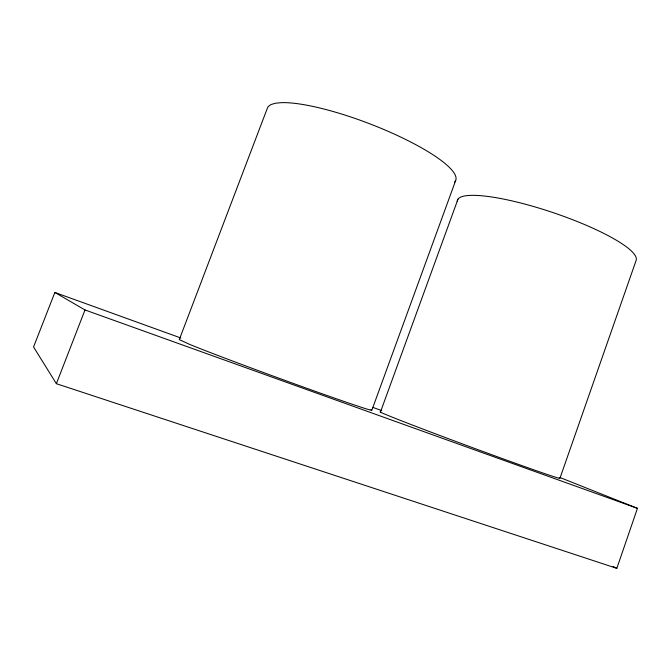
<?xml version="1.0" encoding="UTF-8"?>
<svg xmlns="http://www.w3.org/2000/svg" width="671" height="671" viewBox="0 0 671 671"><rect width="100%" height="100%" fill="white"/><g stroke="black" fill="none" stroke-linecap="round" stroke-linejoin="round"><path stroke-width="1.01" d="M180.885 338.008L54.863 292.455L33.55 346.974L56.381 383.695L616.834 568.354L637.45 508.341L559.874 477.484M559.899 478.381L636.167 260.306A94.284 18.713 18.6 0 0 550.245 211.675A94.284 18.713 18.6 0 0 457.236 201.25M380.465 412.002L457.991 199.136M371.818 410.3L455.693 180.432M56.381 383.695L84.999 309.96L54.863 292.455M84.999 309.96L637.45 508.341M372.875 407.398L381.732 410.602M613.109 566.483L616.834 568.354M454.603 182.051A100.935 21.95 21 0 0 395.882 134.804A100.935 21.95 21 0 0 281.736 102.646L275.529 103.217L270.983 104.542L268.132 106.563L266.966 109.23L179.291 339.61L189.91 344.508A102.629 1.82 20.1 0 0 304.483 387.469A102.629 1.82 20.1 0 0 370.962 409.738M559.32 477.97A95.743 1.543 20.3 0 1 472.225 447.549A95.743 1.543 20.3 0 1 380.541 411.835"/></g></svg>
